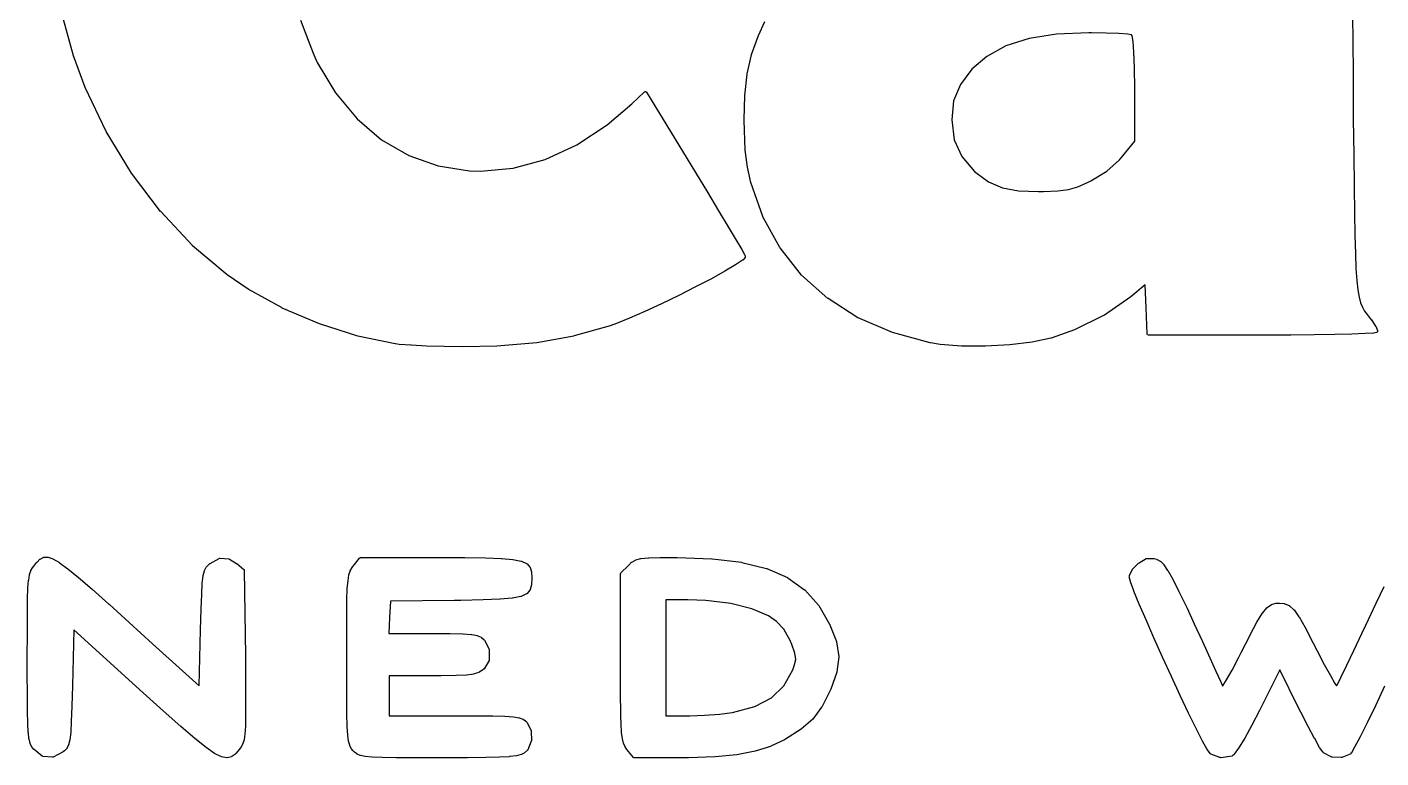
# Model space of a CAD drawing. Extents: x 10 to 287, y -200 to -10.
# Drawn here: x 105.78 to 110.8, y -63.72 to -61.01 of the extents above; entities that cross this region are included whole.
import ezdxf

# ---------------------------------------------------------------- set-up
doc = ezdxf.new("R2010")
doc.units = 0
doc.layers.add('BLACK', color=7, linetype='CONTINUOUS')

msp = doc.modelspace()

# ---------------------------------------------------------------- linework, layer by layer
at = {"layer": 'BLACK', "linetype": 'CONTINUOUS'}
for p, q in [((105.948, -61.1121), (105.898, -60.9284)), ((110.693, -60.9019), (110.695, -61.047)), ((106.791, -60.9797), (106.837, -61.1028)), ((108.49, -61.0368), (108.514, -60.9844)), ((109.596, -61.0321), (109.494, -61.0481)), ((109.716, -61.0268), (109.596, -61.0321)), ((109.725, -61.0269), (109.716, -61.0268)), ((109.78, -61.0277), (109.725, -61.0269)), ((109.827, -61.0295), (109.78, -61.0277)), ((109.86, -61.0321), (109.827, -61.0295)), ((109.874, -61.0348), (109.86, -61.0321)), ((109.876, -61.0386), (109.874, -61.0348)), ((108.464, -61.1079), (108.49, -61.0372)), ((108.49, -61.037), (108.49, -61.0368)), ((108.49, -61.0372), (108.49, -61.037)), ((109.408, -61.0756), (109.337, -61.1149)), ((109.494, -61.0481), (109.408, -61.0756)), ((109.88, -61.0595), (109.876, -61.0386)), ((109.883, -61.0983), (109.88, -61.0595)), ((110.695, -61.047), (110.695, -61.047)), ((110.695, -61.047), (110.695, -61.047)), ((110.695, -61.047), (110.696, -61.1897)), ((105.948, -61.1123), (105.948, -61.1121)), ((105.948, -61.1125), (105.948, -61.1123)), ((105.992, -61.2298), (105.948, -61.1125)), ((106.837, -61.1028), (106.853, -61.1366)), ((108.448, -61.1797), (108.464, -61.1085)), ((108.464, -61.1082), (108.464, -61.1079)), ((108.464, -61.1085), (108.464, -61.1082)), ((109.337, -61.1149), (109.282, -61.1612)), ((109.885, -61.156), (109.883, -61.0983)), ((106.853, -61.1366), (106.921, -61.2502)), ((108.439, -61.2592), (108.448, -61.1803)), ((108.448, -61.18), (108.448, -61.1797)), ((108.448, -61.1803), (108.448, -61.18)), ((109.282, -61.1612), (109.239, -61.2181)), ((109.886, -61.2346), (109.885, -61.156)), ((105.992, -61.23), (105.992, -61.2298)), ((105.992, -61.2302), (105.992, -61.23)), ((106.07, -61.3931), (105.992, -61.2302)), ((109.239, -61.2181), (109.214, -61.2799)), ((109.886, -61.4287), (109.886, -61.2346)), ((110.696, -61.1897), (110.696, -61.1897)), ((110.696, -61.1897), (110.697, -61.3459)), ((106.921, -61.2502), (107.001, -61.346)), ((108.02, -61.2908), (108.067, -61.2464)), ((108.067, -61.2462), (108.068, -61.2457)), ((108.067, -61.2464), (108.067, -61.2462)), ((108.068, -61.2457), (108.069, -61.2455)), ((108.069, -61.2455), (108.07, -61.245)), ((108.07, -61.245), (108.071, -61.2452)), ((108.071, -61.2452), (108.071, -61.2451)), ((108.071, -61.2451), (108.073, -61.246)), ((108.073, -61.246), (108.074, -61.2466)), ((108.074, -61.2466), (108.074, -61.2471)), ((108.074, -61.2471), (108.074, -61.2474)), ((108.074, -61.2474), (108.256, -61.5447)), ((108.437, -61.3502), (108.439, -61.2596)), ((108.439, -61.2594), (108.439, -61.2592)), ((108.439, -61.2596), (108.439, -61.2594)), ((109.214, -61.2799), (109.207, -61.3502)), ((107.929, -61.3689), (108.02, -61.2908)), ((107.001, -61.346), (107.091, -61.4236)), ((107.816, -61.4431), (107.929, -61.3689)), ((108.437, -61.3534), (108.437, -61.3502)), ((108.437, -61.3502), (108.437, -61.3502)), ((108.437, -61.3535), (108.437, -61.3534)), ((108.438, -61.3874), (108.437, -61.3535)), ((108.437, -61.3535), (108.437, -61.3535)), ((109.207, -61.3502), (109.216, -61.424)), ((110.697, -61.3459), (110.699, -61.4812)), ((106.07, -61.3933), (106.07, -61.3931)), ((106.07, -61.3935), (106.07, -61.3933)), ((106.164, -61.5475), (106.07, -61.3935)), ((107.091, -61.4236), (107.192, -61.4821)), ((108.438, -61.3875), (108.438, -61.3874)), ((108.438, -61.3876), (108.438, -61.3875)), ((108.441, -61.4624), (108.438, -61.3876)), ((109.216, -61.424), (109.244, -61.4864)), ((109.842, -61.4838), (109.886, -61.4287)), ((107.192, -61.4821), (107.301, -61.5207)), ((107.699, -61.4968), (107.816, -61.4431)), ((108.441, -61.4626), (108.441, -61.4624)), ((108.441, -61.4628), (108.441, -61.4626)), ((108.449, -61.525), (108.441, -61.4628)), ((109.244, -61.4864), (109.292, -61.5413)), ((109.83, -61.4987), (109.842, -61.4838)), ((110.699, -61.4812), (110.7, -61.5972)), ((107.301, -61.5207), (107.418, -61.5389)), ((107.459, -61.5402), (107.58, -61.5293)), ((107.58, -61.5293), (107.699, -61.4968)), ((108.449, -61.5252), (108.449, -61.525)), ((108.449, -61.5255), (108.449, -61.5252)), ((108.461, -61.582), (108.449, -61.5255)), ((109.783, -61.5408), (109.83, -61.4987)), ((106.164, -61.5476), (106.164, -61.5475)), ((106.164, -61.5479), (106.164, -61.5476)), ((106.271, -61.6897), (106.164, -61.5479)), ((107.418, -61.5389), (107.459, -61.5402)), ((108.256, -61.5447), (108.256, -61.5447)), ((108.256, -61.5447), (108.256, -61.5447)), ((108.256, -61.5447), (108.301, -61.6188)), ((108.462, -61.5823), (108.461, -61.582)), ((108.462, -61.5826), (108.462, -61.5823)), ((108.506, -61.7087), (108.462, -61.5826)), ((109.292, -61.5413), (109.296, -61.5453)), ((109.296, -61.5453), (109.344, -61.5797)), ((109.344, -61.5797), (109.395, -61.6018)), ((109.675, -61.598), (109.713, -61.5813)), ((109.713, -61.5813), (109.723, -61.5763)), ((109.723, -61.5763), (109.783, -61.5408)), ((108.301, -61.6188), (108.301, -61.6188)), ((108.301, -61.6188), (108.301, -61.6188)), ((108.301, -61.6188), (108.342, -61.6871)), ((109.395, -61.6018), (109.455, -61.6136)), ((109.455, -61.6136), (109.529, -61.6164)), ((109.529, -61.6164), (109.547, -61.616)), ((109.547, -61.616), (109.601, -61.6133)), ((109.601, -61.6133), (109.64, -61.608)), ((109.64, -61.608), (109.675, -61.598)), ((110.7, -61.5972), (110.701, -61.6956)), ((108.342, -61.6871), (108.342, -61.6871)), ((108.342, -61.6871), (108.342, -61.6871)), ((108.342, -61.6871), (108.378, -61.7469)), ((106.271, -61.6898), (106.271, -61.6897)), ((106.272, -61.6901), (106.271, -61.6898)), ((106.39, -61.8167), (106.272, -61.6901)), ((108.506, -61.7091), (108.506, -61.7087)), ((108.506, -61.7095), (108.506, -61.7091)), ((108.569, -61.8241), (108.506, -61.7095)), ((110.701, -61.6956), (110.703, -61.7779)), ((108.378, -61.7469), (108.378, -61.7469)), ((108.378, -61.7469), (108.378, -61.7469)), ((108.378, -61.7469), (108.407, -61.7959)), ((110.703, -61.7779), (110.705, -61.8461)), ((106.39, -61.8168), (106.39, -61.8167)), ((106.39, -61.817), (106.39, -61.8168)), ((106.518, -61.9253), (106.39, -61.817)), ((108.407, -61.7959), (108.407, -61.7959)), ((108.407, -61.7959), (108.407, -61.7959)), ((108.407, -61.7959), (108.428, -61.8316)), ((108.428, -61.8316), (108.428, -61.8316)), ((108.428, -61.8316), (108.428, -61.8316)), ((108.428, -61.8316), (108.439, -61.8515)), ((108.57, -61.8244), (108.569, -61.8241)), ((108.57, -61.8248), (108.57, -61.8244)), ((108.65, -61.9257), (108.57, -61.8248)), ((108.405, -61.8883), (108.365, -61.9116)), ((108.431, -61.8709), (108.405, -61.8881)), ((108.405, -61.8881), (108.405, -61.8882)), ((108.405, -61.8882), (108.405, -61.8883)), ((108.432, -61.87), (108.431, -61.8703)), ((108.431, -61.8703), (108.431, -61.8709)), ((108.44, -61.8603), (108.432, -61.87)), ((108.439, -61.8515), (108.439, -61.8517)), ((108.439, -61.8517), (108.439, -61.8519)), ((108.439, -61.8519), (108.441, -61.855)), ((108.441, -61.8588), (108.44, -61.8595)), ((108.44, -61.8595), (108.44, -61.8603)), ((108.441, -61.855), (108.441, -61.8559)), ((108.441, -61.8559), (108.441, -61.8567)), ((108.441, -61.8567), (108.441, -61.8577)), ((108.441, -61.8577), (108.441, -61.8588)), ((110.705, -61.8461), (110.707, -61.9015)), ((106.518, -61.9256), (106.518, -61.9253)), ((106.518, -61.9253), (106.518, -61.9253)), ((106.596, -61.9783), (106.518, -61.9256)), ((108.315, -61.9394), (108.256, -61.9697)), ((108.365, -61.9117), (108.315, -61.9393)), ((108.315, -61.9393), (108.315, -61.9393)), ((108.315, -61.9393), (108.315, -61.9394)), ((108.365, -61.9116), (108.365, -61.9116)), ((108.365, -61.9116), (108.365, -61.9117)), ((108.65, -61.9259), (108.65, -61.9257)), ((108.65, -61.9263), (108.65, -61.9259)), ((108.747, -62.0127), (108.65, -61.9263)), ((110.707, -61.9015), (110.71, -61.9459)), ((106.596, -61.9785), (106.596, -61.9783)), ((106.596, -61.9783), (106.596, -61.9783)), ((106.723, -62.0481), (106.596, -61.9785)), ((108.256, -61.9698), (108.194, -62.0013)), ((108.256, -61.9697), (108.256, -61.9698)), ((108.256, -61.9698), (108.256, -61.9698)), ((109.925, -61.9618), (109.871, -62.0064)), ((109.928, -62.0478), (109.925, -61.9618)), ((110.71, -61.9459), (110.714, -61.9808)), ((110.714, -61.9808), (110.719, -62.008)), ((108.13, -62.0323), (108.068, -62.061)), ((108.194, -62.0013), (108.13, -62.0322)), ((108.13, -62.0322), (108.13, -62.0322)), ((108.13, -62.0322), (108.13, -62.0323)), ((108.194, -62.0013), (108.194, -62.0013)), ((108.194, -62.0013), (108.194, -62.0013)), ((108.747, -62.0128), (108.747, -62.0127)), ((108.748, -62.0131), (108.747, -62.0128)), ((108.859, -62.0842), (108.748, -62.0131)), ((109.871, -62.0067), (109.774, -62.0742)), ((109.871, -62.0064), (109.871, -62.0065)), ((109.871, -62.0065), (109.871, -62.0067)), ((110.719, -62.008), (110.724, -62.029)), ((110.724, -62.029), (110.731, -62.0456)), ((106.723, -62.0482), (106.723, -62.0481)), ((106.723, -62.0483), (106.723, -62.0482)), ((106.861, -62.1071), (106.723, -62.0483)), ((108.011, -62.086), (107.963, -62.1055)), ((108.068, -62.061), (108.011, -62.086)), ((108.011, -62.086), (108.011, -62.086)), ((108.011, -62.086), (108.011, -62.086)), ((108.068, -62.061), (108.068, -62.061)), ((108.068, -62.061), (108.068, -62.061)), ((108.86, -62.0842), (108.859, -62.0842)), ((108.86, -62.0845), (108.86, -62.0842)), ((108.987, -62.1394), (108.86, -62.0845)), ((109.773, -62.0745), (109.663, -62.1292)), ((109.774, -62.0742), (109.773, -62.0742)), ((109.773, -62.0742), (109.773, -62.0745)), ((109.932, -62.1439), (109.928, -62.0478)), ((109.928, -62.0478), (109.928, -62.0478)), ((110.731, -62.0456), (110.739, -62.0595)), ((110.739, -62.0595), (110.748, -62.0726)), ((110.748, -62.0726), (110.759, -62.0865)), ((110.759, -62.0865), (110.759, -62.0865)), ((110.759, -62.0865), (110.763, -62.092)), ((106.861, -62.1072), (106.861, -62.1071)), ((106.861, -62.1071), (106.861, -62.1071)), ((107.003, -62.1524), (106.861, -62.1072)), ((107.939, -62.1141), (107.806, -62.1519)), ((107.94, -62.114), (107.939, -62.114)), ((107.939, -62.114), (107.939, -62.1141)), ((107.963, -62.1056), (107.94, -62.114)), ((107.963, -62.1055), (107.963, -62.1055)), ((107.963, -62.1055), (107.963, -62.1056)), ((108.987, -62.1396), (108.987, -62.1394)), ((108.987, -62.1394), (108.987, -62.1394)), ((109.127, -62.1775), (108.987, -62.1396)), ((109.662, -62.1295), (109.576, -62.1597)), ((109.663, -62.1292), (109.662, -62.1295)), ((109.663, -62.1292), (109.663, -62.1292)), ((110.763, -62.092), (110.764, -62.0921)), ((110.764, -62.0921), (110.764, -62.0922)), ((110.764, -62.0922), (110.779, -62.1151)), ((110.783, -62.1388), (110.773, -62.141)), ((110.779, -62.1151), (110.78, -62.1155)), ((110.78, -62.1155), (110.78, -62.1158)), ((110.78, -62.1158), (110.787, -62.1314)), ((110.785, -62.138), (110.783, -62.1388)), ((110.786, -62.1373), (110.785, -62.138)), ((110.787, -62.1367), (110.786, -62.1369)), ((110.786, -62.1369), (110.786, -62.1373)), ((110.787, -62.1314), (110.787, -62.1324)), ((110.787, -62.1324), (110.787, -62.1326)), ((110.787, -62.1326), (110.787, -62.1329)), ((110.787, -62.1329), (110.787, -62.133)), ((110.787, -62.133), (110.787, -62.1332)), ((110.787, -62.1332), (110.787, -62.1337)), ((110.787, -62.1337), (110.787, -62.1347)), ((110.787, -62.1347), (110.787, -62.1352)), ((110.787, -62.1352), (110.787, -62.1355)), ((110.787, -62.1355), (110.787, -62.1367)), ((107.003, -62.1525), (107.003, -62.1523)), ((107.003, -62.1523), (107.003, -62.1524)), ((107.142, -62.1813), (107.003, -62.1525)), ((107.143, -62.1813), (107.142, -62.1813)), ((107.143, -62.1814), (107.143, -62.1813)), ((107.157, -62.1831), (107.143, -62.1814)), ((107.157, -62.1831), (107.157, -62.183)), ((107.157, -62.183), (107.157, -62.1831)), ((107.2, -62.1864), (107.157, -62.1831)), ((107.201, -62.1864), (107.2, -62.1864)), ((107.258, -62.1893), (107.201, -62.1864)), ((107.201, -62.1864), (107.201, -62.1864)), ((107.324, -62.1914), (107.258, -62.1893)), ((107.258, -62.1893), (107.258, -62.1893)), ((107.258, -62.1893), (107.258, -62.1893)), ((107.519, -62.1901), (107.392, -62.1925)), ((107.667, -62.1771), (107.519, -62.1901)), ((107.519, -62.1901), (107.519, -62.1901)), ((107.519, -62.1901), (107.519, -62.1901)), ((107.805, -62.1521), (107.667, -62.1771)), ((107.667, -62.1771), (107.667, -62.177)), ((107.667, -62.177), (107.667, -62.1771)), ((107.806, -62.1519), (107.805, -62.1519)), ((107.805, -62.1519), (107.805, -62.1521)), ((109.128, -62.1774), (109.127, -62.1775)), ((109.128, -62.1776), (109.128, -62.1774)), ((109.164, -62.1833), (109.128, -62.1776)), ((109.164, -62.1833), (109.164, -62.1832)), ((109.164, -62.1832), (109.164, -62.1833)), ((109.243, -62.1893), (109.164, -62.1833)), ((109.244, -62.1892), (109.243, -62.1893)), ((109.244, -62.1893), (109.244, -62.1892)), ((109.332, -62.1896), (109.244, -62.1893)), ((109.422, -62.1847), (109.332, -62.1896)), ((109.332, -62.1896), (109.332, -62.1896)), ((109.332, -62.1896), (109.332, -62.1896)), ((109.423, -62.1846), (109.422, -62.1846)), ((109.422, -62.1846), (109.422, -62.1847)), ((109.506, -62.1746), (109.423, -62.1846)), ((109.575, -62.1599), (109.506, -62.1746)), ((109.506, -62.1746), (109.506, -62.1745)), ((109.506, -62.1745), (109.506, -62.1746)), ((109.576, -62.1597), (109.575, -62.1599)), ((109.576, -62.1597), (109.576, -62.1597)), ((109.932, -62.1455), (109.932, -62.1439)), ((109.933, -62.1472), (109.932, -62.1455)), ((109.933, -62.1473), (109.933, -62.1472)), ((109.935, -62.148), (109.933, -62.1473)), ((109.933, -62.1473), (109.933, -62.1473)), ((109.937, -62.1487), (109.935, -62.148)), ((110.36, -62.1487), (109.937, -62.1487)), ((110.37, -62.1487), (110.36, -62.1487)), ((110.465, -62.1484), (110.37, -62.1487)), ((110.37, -62.1487), (110.37, -62.1487)), ((110.37, -62.1487), (110.37, -62.1487)), ((110.552, -62.1476), (110.465, -62.1484)), ((110.465, -62.1484), (110.465, -62.1484)), ((110.465, -62.1484), (110.465, -62.1484)), ((110.628, -62.1464), (110.552, -62.1476)), ((110.552, -62.1476), (110.552, -62.1476)), ((110.552, -62.1476), (110.552, -62.1476)), ((110.692, -62.1449), (110.628, -62.1464)), ((110.628, -62.1464), (110.628, -62.1464)), ((110.628, -62.1464), (110.628, -62.1464)), ((110.741, -62.1431), (110.692, -62.1449)), ((110.692, -62.1449), (110.692, -62.1449)), ((110.692, -62.1449), (110.692, -62.1449)), ((110.772, -62.1411), (110.741, -62.1431)), ((110.741, -62.1431), (110.741, -62.1431)), ((110.741, -62.1431), (110.741, -62.1431)), ((110.773, -62.141), (110.772, -62.141)), ((110.772, -62.141), (110.772, -62.1411)), ((107.392, -62.1925), (107.324, -62.1914)), ((107.324, -62.1914), (107.324, -62.1914)), ((107.324, -62.1914), (107.324, -62.1914)), ((107.392, -62.1925), (107.392, -62.1924)), ((107.392, -62.1924), (107.392, -62.1925)), ((105.801, -63.0057), (105.812, -62.9916)), ((105.812, -62.9914), (105.813, -62.9912)), ((105.812, -62.9916), (105.812, -62.9914)), ((105.813, -62.9912), (105.823, -62.9805)), ((105.823, -62.9805), (105.824, -62.9802)), ((105.824, -62.9796), (105.836, -62.9735)), ((105.824, -62.9802), (105.824, -62.9796)), ((105.836, -62.9735), (105.837, -62.9734)), ((105.837, -62.9734), (105.838, -62.9729)), ((105.838, -62.9729), (105.852, -62.9723)), ((105.852, -62.9723), (105.853, -62.9727)), ((105.853, -62.9727), (105.854, -62.9726)), ((105.854, -62.9726), (105.871, -62.9787)), ((105.871, -62.9787), (105.872, -62.9791)), ((105.872, -62.9791), (105.872, -62.9791)), ((105.872, -62.9791), (105.896, -62.993)), ((105.896, -62.993), (105.896, -62.9932)), ((105.896, -62.9932), (105.896, -62.9932)), ((105.896, -62.9932), (105.927, -63.0159)), ((106.455, -62.9962), (106.489, -62.9773)), ((106.489, -62.9773), (106.491, -62.9771)), ((106.491, -62.9771), (106.492, -62.9767)), ((106.492, -62.9767), (106.525, -62.9795)), ((106.525, -62.9795), (106.526, -62.98)), ((106.526, -62.98), (106.527, -62.9802)), ((106.527, -62.9802), (106.553, -62.9964)), ((106.986, -63.0057), (107.01, -62.976)), ((107.01, -62.9755), (107.012, -62.9749)), ((107.01, -62.9758), (107.01, -62.9755)), ((107.01, -62.976), (107.01, -62.9758)), ((107.012, -62.9749), (107.013, -62.9741)), ((107.013, -62.9741), (107.013, -62.9742)), ((107.013, -62.9742), (107.014, -62.9741)), ((107.014, -62.9741), (107.304, -62.9741)), ((107.304, -62.9741), (107.304, -62.9741)), ((107.304, -62.9741), (107.4, -62.9743)), ((107.304, -62.9741), (107.304, -62.9741)), ((107.4, -62.9743), (107.4, -62.9743)), ((107.4, -62.9743), (107.4, -62.9743)), ((107.4, -62.9743), (107.477, -62.9752)), ((107.477, -62.9752), (107.477, -62.9752)), ((107.477, -62.9752), (107.477, -62.9752)), ((107.477, -62.9752), (107.535, -62.9773)), ((107.535, -62.9773), (107.536, -62.9774)), ((107.536, -62.9774), (107.536, -62.9773)), ((107.536, -62.9773), (107.579, -62.9812)), ((107.579, -62.9812), (107.579, -62.9813)), ((107.579, -62.9813), (107.579, -62.9813)), ((107.579, -62.9813), (107.609, -62.9874)), ((107.609, -62.9874), (107.61, -62.9877)), ((107.61, -62.9877), (107.61, -62.9877)), ((107.61, -62.9877), (107.629, -62.9965)), ((108.007, -63.0031), (108.019, -62.9919)), ((108.019, -62.9919), (108.02, -62.9917)), ((108.02, -62.9912), (108.034, -62.9835)), ((108.02, -62.9917), (108.02, -62.9912)), ((108.034, -62.9834), (108.035, -62.983)), ((108.034, -62.9835), (108.034, -62.9834)), ((108.035, -62.983), (108.053, -62.9782)), ((108.053, -62.9782), (108.054, -62.9783)), ((108.054, -62.9781), (108.082, -62.9755)), ((108.054, -62.9783), (108.054, -62.9781)), ((108.082, -62.9755), (108.083, -62.9754)), ((108.082, -62.9755), (108.082, -62.9755)), ((108.083, -62.9754), (108.125, -62.9744)), ((108.125, -62.9744), (108.185, -62.9743)), ((108.125, -62.9744), (108.125, -62.9744)), ((108.125, -62.9744), (108.125, -62.9744)), ((108.185, -62.9743), (108.185, -62.9743)), ((108.185, -62.9743), (108.185, -62.9743)), ((108.185, -62.9743), (108.188, -62.9743)), ((108.188, -62.9743), (108.188, -62.9743)), ((108.188, -62.9743), (108.188, -62.9743)), ((108.188, -62.9743), (108.317, -62.9786)), ((108.317, -62.9786), (108.318, -62.9787)), ((108.318, -62.9787), (108.318, -62.9787)), ((108.318, -62.9787), (108.428, -62.9919)), ((108.428, -62.9919), (108.428, -62.9921)), ((108.428, -62.9921), (108.428, -62.992)), ((108.428, -62.992), (108.52, -63.0149)), ((109.9, -62.9948), (109.902, -62.9938)), ((109.902, -62.9934), (109.929, -62.9781)), ((109.902, -62.9937), (109.902, -62.9934)), ((109.902, -62.9938), (109.902, -62.9937)), ((109.929, -62.9781), (109.931, -62.9779)), ((109.931, -62.9779), (109.932, -62.9774)), ((109.932, -62.9774), (109.957, -62.9776)), ((109.957, -62.9776), (109.958, -62.9779)), ((109.958, -62.9779), (109.958, -62.9778)), ((109.958, -62.9778), (109.968, -62.9807)), ((109.968, -62.9807), (109.968, -62.981)), ((109.968, -62.981), (109.969, -62.9811)), ((109.969, -62.9811), (109.98, -62.9873)), ((109.98, -62.9873), (109.981, -62.9879)), ((109.981, -62.9879), (109.981, -62.9882)), ((109.981, -62.9882), (109.994, -63.0005)), ((105.782, -63.0582), (105.785, -63.0383)), ((105.785, -63.0375), (105.79, -63.0237)), ((105.785, -63.0379), (105.785, -63.0375)), ((105.785, -63.0383), (105.785, -63.0379)), ((105.79, -63.0228), (105.796, -63.0123)), ((105.79, -63.0233), (105.79, -63.0228)), ((105.79, -63.0237), (105.79, -63.0233)), ((105.796, -63.0118), (105.801, -63.0058)), ((105.796, -63.0121), (105.796, -63.0118)), ((105.796, -63.0123), (105.796, -63.0121)), ((105.801, -63.0058), (105.801, -63.0057)), ((105.801, -63.0058), (105.801, -63.0058)), ((105.927, -63.0159), (105.927, -63.016)), ((105.927, -63.016), (105.927, -63.016)), ((105.927, -63.016), (105.967, -63.0485)), ((106.426, -63.0691), (106.429, -63.0417)), ((106.429, -63.0417), (106.43, -63.0414)), ((106.43, -63.0411), (106.434, -63.0231)), ((106.43, -63.0414), (106.43, -63.0411)), ((106.434, -63.022), (106.44, -63.0104)), ((106.434, -63.0226), (106.434, -63.022)), ((106.434, -63.0231), (106.434, -63.0226)), ((106.44, -63.0104), (106.441, -63.01)), ((106.441, -63.0093), (106.449, -63.0008)), ((106.441, -63.01), (106.441, -63.0093)), ((106.449, -63.0008), (106.45, -63.0006)), ((106.45, -63.0004), (106.454, -62.9968)), ((106.45, -63.0006), (106.45, -63.0004)), ((106.454, -62.9968), (106.455, -62.9966)), ((106.455, -62.9966), (106.455, -62.9962)), ((106.553, -62.9964), (106.554, -62.9967)), ((106.554, -62.9967), (106.554, -62.9967)), ((106.554, -62.9967), (106.58, -63.0183)), ((106.58, -63.0183), (106.581, -63.0185)), ((106.581, -63.0185), (106.581, -63.0186)), ((106.581, -63.0186), (106.581, -63.0202)), ((106.581, -63.0202), (106.582, -63.0217)), ((106.582, -63.0217), (106.582, -63.0219)), ((106.582, -63.0219), (106.582, -63.0221)), ((106.582, -63.0221), (106.586, -63.3371)), ((106.967, -63.0597), (106.97, -63.0394)), ((106.97, -63.0386), (106.975, -63.0246)), ((106.97, -63.039), (106.97, -63.0386)), ((106.97, -63.0394), (106.97, -63.039)), ((106.975, -63.0236), (106.981, -63.0131)), ((106.975, -63.0242), (106.975, -63.0236)), ((106.975, -63.0246), (106.975, -63.0242)), ((106.981, -63.0125), (106.986, -63.0058)), ((106.981, -63.0129), (106.981, -63.0125)), ((106.981, -63.0131), (106.981, -63.0129)), ((106.986, -63.0058), (106.986, -63.0057)), ((106.986, -63.0058), (106.986, -63.0058)), ((107.629, -62.9965), (107.63, -62.9973)), ((107.63, -62.9973), (107.631, -62.9978)), ((107.631, -62.9978), (107.642, -63.0098)), ((107.642, -63.0098), (107.642, -63.0108)), ((107.642, -63.0108), (107.643, -63.0117)), ((107.643, -63.0117), (107.648, -63.0275)), ((107.648, -63.0275), (107.648, -63.0281)), ((107.648, -63.0281), (107.648, -63.0287)), ((107.648, -63.0287), (107.649, -63.0487)), ((107.978, -63.0345), (107.979, -63.0309)), ((107.978, -63.3439), (107.978, -63.0345)), ((107.978, -63.0345), (107.978, -63.0345)), ((107.979, -63.0309), (108.007, -63.0032)), ((108.007, -63.0032), (108.007, -63.0031)), ((108.007, -63.0032), (108.007, -63.0032)), ((108.52, -63.0149), (108.521, -63.0151)), ((108.521, -63.0151), (108.521, -63.0152)), ((108.521, -63.0152), (108.598, -63.0485)), ((109.865, -63.0433), (109.866, -63.0424)), ((109.865, -63.0439), (109.865, -63.0433)), ((109.866, -63.0447), (109.865, -63.0439)), ((109.865, -63.0455), (109.866, -63.0447)), ((109.866, -63.0414), (109.877, -63.0192)), ((109.866, -63.0424), (109.866, -63.0414)), ((109.877, -63.0186), (109.878, -63.0179)), ((109.877, -63.0192), (109.877, -63.0186)), ((109.878, -63.0179), (109.9, -62.9953)), ((109.9, -62.9951), (109.9, -62.9948)), ((109.9, -62.9953), (109.9, -62.9951)), ((109.994, -63.0005), (109.994, -63.0009)), ((109.994, -63.0009), (109.994, -63.0012)), ((109.994, -63.0012), (110.008, -63.0221)), ((110.008, -63.0221), (110.009, -63.0223)), ((110.009, -63.0223), (110.009, -63.0225)), ((110.009, -63.0225), (110.027, -63.0545)), ((105.778, -63.1279), (105.779, -63.0876)), ((105.779, -63.0873), (105.781, -63.0586)), ((105.779, -63.0874), (105.779, -63.0873)), ((105.779, -63.0876), (105.779, -63.0874)), ((105.781, -63.0586), (105.782, -63.0584)), ((105.782, -63.0584), (105.782, -63.0582)), ((105.967, -63.0485), (105.967, -63.0485)), ((105.967, -63.0485), (105.967, -63.0486)), ((105.967, -63.0486), (106.017, -63.0919)), ((106.017, -63.0919), (106.017, -63.092)), ((106.017, -63.092), (106.017, -63.092)), ((106.017, -63.092), (106.079, -63.1473)), ((106.424, -63.1097), (106.426, -63.0694)), ((106.426, -63.0693), (106.426, -63.0691)), ((106.426, -63.0694), (106.426, -63.0693)), ((106.963, -63.1306), (106.964, -63.0896)), ((106.964, -63.0894), (106.967, -63.0601)), ((106.964, -63.0895), (106.964, -63.0894)), ((106.964, -63.0896), (106.964, -63.0895)), ((106.967, -63.0599), (106.967, -63.0597)), ((106.967, -63.0601), (106.967, -63.0599)), ((107.642, -63.0947), (107.631, -63.1078)), ((107.643, -63.0937), (107.642, -63.0947)), ((107.648, -63.0753), (107.643, -63.0928)), ((107.643, -63.0928), (107.643, -63.0937)), ((107.649, -63.0516), (107.648, -63.0742)), ((107.648, -63.0742), (107.648, -63.0747)), ((107.648, -63.0747), (107.648, -63.0753)), ((107.649, -63.0487), (107.649, -63.0488)), ((107.649, -63.0488), (107.649, -63.049)), ((107.649, -63.049), (107.649, -63.0513)), ((107.649, -63.0513), (107.649, -63.0514)), ((107.649, -63.0514), (107.649, -63.0516)), ((108.598, -63.0485), (108.598, -63.0489)), ((108.598, -63.0489), (108.599, -63.049)), ((108.599, -63.049), (108.661, -63.0936)), ((108.661, -63.0936), (108.662, -63.0941)), ((108.662, -63.0941), (108.662, -63.0943)), ((108.662, -63.0943), (108.713, -63.1509)), ((109.87, -63.0632), (109.865, -63.0455)), ((109.87, -63.0634), (109.87, -63.0632)), ((109.87, -63.0637), (109.87, -63.0634)), ((109.883, -63.0982), (109.87, -63.0637)), ((110.027, -63.0545), (110.027, -63.0546)), ((110.027, -63.0546), (110.027, -63.0547)), ((110.027, -63.0547), (110.05, -63.1004)), ((110.782, -63.1439), (110.812, -63.0815)), ((105.777, -63.1826), (105.778, -63.128)), ((105.778, -63.128), (105.778, -63.1279)), ((105.778, -63.1279), (105.778, -63.1279)), ((106.422, -63.1662), (106.424, -63.1098)), ((106.424, -63.1098), (106.424, -63.1097)), ((106.424, -63.1098), (106.424, -63.1098)), ((106.962, -63.186), (106.963, -63.1307)), ((106.963, -63.1307), (106.963, -63.1306)), ((106.963, -63.1306), (106.963, -63.1306)), ((107.124, -63.1364), (107.121, -63.1966)), ((107.361, -63.1334), (107.124, -63.1364)), ((107.386, -63.1331), (107.361, -63.1334)), ((107.361, -63.1334), (107.361, -63.1334)), ((107.361, -63.1334), (107.361, -63.1334)), ((107.468, -63.1316), (107.386, -63.1331)), ((107.386, -63.1331), (107.386, -63.1331)), ((107.386, -63.1331), (107.386, -63.1331)), ((107.53, -63.1292), (107.468, -63.1316)), ((107.468, -63.1316), (107.468, -63.1316)), ((107.468, -63.1316), (107.468, -63.1316)), ((107.531, -63.1292), (107.53, -63.1292)), ((107.576, -63.1252), (107.531, -63.1292)), ((107.531, -63.1292), (107.531, -63.1292)), ((107.577, -63.1251), (107.576, -63.1252)), ((107.608, -63.1188), (107.577, -63.1251)), ((107.577, -63.1251), (107.577, -63.1251)), ((107.609, -63.1185), (107.608, -63.1188)), ((107.629, -63.1091), (107.609, -63.1184)), ((107.609, -63.1184), (107.609, -63.1185)), ((107.63, -63.1083), (107.629, -63.1091)), ((107.631, -63.1078), (107.63, -63.1083)), ((108.228, -63.1313), (108.146, -63.1308)), ((108.146, -63.1308), (108.146, -63.5611)), ((108.295, -63.1337), (108.228, -63.1313)), ((108.387, -63.1449), (108.295, -63.1337)), ((108.465, -63.1643), (108.387, -63.1449)), ((109.883, -63.0983), (109.883, -63.0982)), ((109.883, -63.0984), (109.883, -63.0983)), ((109.903, -63.1467), (109.883, -63.0984)), ((110.05, -63.1004), (110.05, -63.1005)), ((110.05, -63.1005), (110.05, -63.1005)), ((110.05, -63.1005), (110.08, -63.1625)), ((110.394, -63.1482), (110.41, -63.144)), ((110.41, -63.144), (110.411, -63.1441)), ((110.411, -63.1439), (110.422, -63.1434)), ((110.411, -63.1441), (110.411, -63.1439)), ((110.422, -63.1434), (110.422, -63.1435)), ((110.422, -63.1435), (110.423, -63.1434)), ((110.423, -63.1434), (110.441, -63.1451)), ((110.441, -63.1451), (110.442, -63.1454)), ((110.744, -63.2249), (110.782, -63.144)), ((110.782, -63.144), (110.782, -63.1439)), ((110.782, -63.1439), (110.782, -63.1439)), ((105.777, -63.1827), (105.777, -63.1826)), ((105.777, -63.1826), (105.777, -63.1826)), ((105.777, -63.2544), (105.777, -63.1827)), ((106.079, -63.1473), (106.079, -63.1473)), ((106.079, -63.1473), (106.08, -63.1473)), ((106.08, -63.1473), (106.155, -63.2157)), ((106.42, -63.2419), (106.422, -63.1662)), ((106.422, -63.1662), (106.422, -63.1662)), ((106.422, -63.1662), (106.422, -63.1662)), ((106.962, -63.1861), (106.962, -63.186)), ((106.962, -63.2586), (106.962, -63.1861)), ((106.962, -63.1861), (106.962, -63.1861)), ((108.527, -63.1909), (108.465, -63.1643)), ((108.557, -63.2111), (108.527, -63.1909)), ((108.713, -63.1509), (108.713, -63.1514)), ((108.713, -63.1514), (108.714, -63.1517)), ((108.714, -63.1517), (108.754, -63.2211)), ((109.903, -63.1468), (109.903, -63.1467)), ((109.903, -63.1467), (109.903, -63.1467)), ((109.928, -63.2058), (109.903, -63.1468)), ((110.08, -63.1625), (110.08, -63.1625)), ((110.08, -63.1625), (110.08, -63.1626)), ((110.08, -63.1626), (110.106, -63.2198)), ((110.339, -63.214), (110.359, -63.1816)), ((110.359, -63.1816), (110.36, -63.1814)), ((110.36, -63.1811), (110.376, -63.1608)), ((110.36, -63.1814), (110.36, -63.1811)), ((110.376, -63.1608), (110.377, -63.1605)), ((110.377, -63.1599), (110.393, -63.149)), ((110.377, -63.1605), (110.377, -63.1599)), ((110.393, -63.149), (110.394, -63.1488)), ((110.394, -63.1488), (110.394, -63.1482)), ((110.442, -63.1454), (110.443, -63.1454)), ((110.443, -63.1454), (110.459, -63.1522)), ((110.459, -63.1522), (110.459, -63.1528)), ((110.459, -63.1528), (110.46, -63.1531)), ((110.46, -63.1531), (110.476, -63.1679)), ((110.476, -63.1679), (110.477, -63.1684)), ((110.477, -63.1684), (110.477, -63.1687)), ((110.477, -63.1687), (110.495, -63.1941)), ((110.495, -63.1941), (110.495, -63.1944)), ((110.495, -63.1944), (110.496, -63.1945)), ((110.496, -63.1945), (110.518, -63.2336)), ((105.95, -63.2425), (105.945, -63.4507)), ((106.207, -63.4758), (105.95, -63.2425)), ((106.155, -63.2157), (106.155, -63.2157)), ((106.155, -63.2157), (106.155, -63.2157)), ((106.155, -63.2157), (106.242, -63.2944)), ((106.415, -63.4508), (106.42, -63.2419)), ((106.42, -63.2419), (106.42, -63.2419)), ((106.42, -63.2419), (106.42, -63.2419)), ((107.121, -63.1966), (107.118, -63.2563)), ((107.121, -63.1966), (107.121, -63.1966)), ((108.584, -63.24), (108.557, -63.2111)), ((108.607, -63.2817), (108.584, -63.24)), ((108.754, -63.2211), (108.754, -63.2214)), ((108.754, -63.2214), (108.754, -63.2215)), ((108.754, -63.2215), (108.755, -63.2232)), ((108.755, -63.2232), (108.755, -63.2234)), ((108.755, -63.2234), (108.755, -63.2235)), ((108.755, -63.2235), (108.779, -63.2857)), ((109.957, -63.2724), (109.928, -63.2058)), ((109.928, -63.2058), (109.928, -63.2058)), ((109.928, -63.2058), (109.928, -63.2058)), ((110.106, -63.2198), (110.106, -63.2198)), ((110.106, -63.2198), (110.106, -63.2198)), ((110.106, -63.2198), (110.137, -63.2861)), ((110.314, -63.2616), (110.339, -63.2143)), ((110.339, -63.2142), (110.339, -63.214)), ((110.339, -63.2143), (110.339, -63.2142)), ((110.518, -63.2336), (110.518, -63.2337)), ((110.518, -63.2337), (110.518, -63.2337)), ((110.518, -63.2337), (110.547, -63.2891)), ((110.729, -63.2563), (110.744, -63.225)), ((110.744, -63.225), (110.744, -63.2249)), ((110.744, -63.225), (110.744, -63.225)), ((105.776, -63.346), (105.777, -63.2544)), ((105.777, -63.2544), (105.777, -63.2544)), ((105.777, -63.2544), (105.777, -63.2544)), ((106.242, -63.2944), (106.242, -63.2944)), ((106.242, -63.2944), (106.242, -63.2944)), ((106.242, -63.2944), (106.415, -63.4508)), ((106.962, -63.351), (106.962, -63.2586)), ((106.962, -63.2586), (106.962, -63.2586)), ((106.962, -63.2586), (106.962, -63.2586)), ((107.118, -63.2563), (107.281, -63.2563)), ((107.281, -63.2563), (107.281, -63.2563)), ((107.281, -63.2563), (107.281, -63.2563)), ((107.281, -63.2563), (107.346, -63.2565)), ((107.346, -63.2565), (107.346, -63.2565)), ((107.346, -63.2565), (107.346, -63.2565)), ((107.346, -63.2565), (107.393, -63.2576)), ((107.393, -63.2576), (107.393, -63.2576)), ((107.393, -63.2576), (107.394, -63.2576)), ((107.394, -63.2576), (107.425, -63.2598)), ((107.425, -63.2598), (107.426, -63.26)), ((107.426, -63.26), (107.426, -63.2599)), ((107.426, -63.2599), (107.447, -63.2638)), ((107.447, -63.2638), (107.447, -63.2642)), ((107.447, -63.2642), (107.448, -63.2642)), ((107.448, -63.2642), (107.461, -63.2702)), ((107.461, -63.2702), (107.462, -63.2708)), ((107.462, -63.2708), (107.462, -63.2711)), ((107.462, -63.2711), (107.472, -63.2797)), ((107.472, -63.2797), (107.472, -63.28)), ((107.472, -63.28), (107.472, -63.2801)), ((107.472, -63.2801), (107.473, -63.2802)), ((107.473, -63.2802), (107.473, -63.2808)), ((107.473, -63.2808), (107.473, -63.2812)), ((107.473, -63.2812), (107.491, -63.3148)), ((108.614, -63.2973), (108.607, -63.2817)), ((108.779, -63.2857), (108.779, -63.2862)), ((108.779, -63.2862), (108.78, -63.2867)), ((108.78, -63.2867), (108.788, -63.3417)), ((109.989, -63.3433), (109.957, -63.2724)), ((109.957, -63.2724), (109.957, -63.2724)), ((109.957, -63.2724), (109.957, -63.2724)), ((110.137, -63.2861), (110.137, -63.2861)), ((110.137, -63.2861), (110.137, -63.2861)), ((110.137, -63.2861), (110.165, -63.3458)), ((110.281, -63.3268), (110.314, -63.2617)), ((110.314, -63.2617), (110.314, -63.2616)), ((110.314, -63.2617), (110.314, -63.2617)), ((110.547, -63.2891), (110.547, -63.2891)), ((110.547, -63.2891), (110.547, -63.2892)), ((110.547, -63.2892), (110.563, -63.3206)), ((110.699, -63.3195), (110.729, -63.2563)), ((105.776, -63.4045), (105.776, -63.346)), ((105.776, -63.346), (105.776, -63.346)), ((105.776, -63.346), (105.776, -63.346)), ((106.586, -63.3371), (106.586, -63.3371)), ((106.586, -63.3371), (106.586, -63.3371)), ((106.586, -63.3371), (106.587, -63.4297)), ((107.491, -63.3148), (107.491, -63.316)), ((107.491, -63.316), (107.491, -63.3172)), ((107.491, -63.3172), (107.491, -63.3535)), ((107.978, -63.4055), (107.978, -63.3439)), ((108.625, -63.329), (108.614, -63.2973)), ((108.628, -63.352), (108.625, -63.329)), ((108.788, -63.3431), (108.781, -63.3985)), ((108.788, -63.3417), (108.788, -63.3424)), ((108.788, -63.3424), (108.788, -63.3431)), ((109.989, -63.3434), (109.989, -63.3433)), ((110.022, -63.4156), (109.989, -63.3434)), ((109.989, -63.3434), (109.989, -63.3434)), ((110.165, -63.3458), (110.165, -63.3458)), ((110.165, -63.3458), (110.165, -63.3458)), ((110.165, -63.3458), (110.187, -63.3956)), ((110.247, -63.3926), (110.271, -63.346)), ((110.271, -63.346), (110.281, -63.3268)), ((110.281, -63.3268), (110.281, -63.3268)), ((110.281, -63.3268), (110.281, -63.3268)), ((110.563, -63.3206), (110.589, -63.3708)), ((110.673, -63.3741), (110.699, -63.3195)), ((106.962, -63.4169), (106.962, -63.351)), ((106.962, -63.351), (106.962, -63.351)), ((106.962, -63.351), (106.962, -63.351)), ((107.466, -63.3918), (107.453, -63.4)), ((107.467, -63.3915), (107.466, -63.3918)), ((107.471, -63.3882), (107.467, -63.3914)), ((107.467, -63.3914), (107.467, -63.3915)), ((107.472, -63.387), (107.471, -63.3875)), ((107.471, -63.3875), (107.471, -63.3882)), ((107.49, -63.356), (107.472, -63.387)), ((107.491, -63.3535), (107.49, -63.3547)), ((107.49, -63.3547), (107.49, -63.356)), ((108.584, -63.4498), (108.617, -63.3909)), ((108.617, -63.3909), (108.622, -63.3757)), ((108.622, -63.3757), (108.628, -63.352)), ((110.187, -63.3956), (110.187, -63.3956)), ((110.187, -63.3956), (110.187, -63.3956)), ((110.187, -63.3956), (110.204, -63.4326)), ((110.227, -63.4286), (110.247, -63.3926)), ((110.424, -63.3913), (110.349, -63.5416)), ((110.493, -63.529), (110.424, -63.3913)), ((110.589, -63.3708), (110.612, -63.4122)), ((110.652, -63.4171), (110.673, -63.3741)), ((105.777, -63.4836), (105.776, -63.4045)), ((105.776, -63.4045), (105.776, -63.4045)), ((105.776, -63.4045), (105.776, -63.4045)), ((106.587, -63.4297), (106.587, -63.4297)), ((106.587, -63.4297), (106.587, -63.4297)), ((106.587, -63.4297), (106.587, -63.5025)), ((106.962, -63.4952), (106.962, -63.4169)), ((106.962, -63.4169), (106.962, -63.4169)), ((106.962, -63.4169), (106.962, -63.4169)), ((107.276, -63.413), (107.119, -63.413)), ((107.119, -63.413), (107.119, -63.5611)), ((107.312, -63.413), (107.276, -63.413)), ((107.276, -63.413), (107.276, -63.413)), ((107.276, -63.413), (107.276, -63.413)), ((107.368, -63.4122), (107.312, -63.413)), ((107.312, -63.413), (107.312, -63.413)), ((107.312, -63.413), (107.312, -63.413)), ((107.407, -63.4102), (107.368, -63.4122)), ((107.368, -63.4122), (107.368, -63.4121)), ((107.368, -63.4121), (107.368, -63.4122)), ((107.434, -63.4065), (107.407, -63.4101)), ((107.407, -63.4101), (107.407, -63.4101)), ((107.407, -63.4101), (107.407, -63.4102)), ((107.435, -63.4063), (107.434, -63.4062)), ((107.434, -63.4062), (107.434, -63.4065)), ((107.452, -63.4006), (107.435, -63.4063)), ((107.453, -63.4001), (107.452, -63.4006)), ((107.453, -63.4), (107.453, -63.4001)), ((107.978, -63.4843), (107.978, -63.4055)), ((107.978, -63.4055), (107.978, -63.4055)), ((107.978, -63.4055), (107.978, -63.4055)), ((108.781, -63.3996), (108.758, -63.4628)), ((108.781, -63.3985), (108.781, -63.399)), ((108.781, -63.399), (108.781, -63.3996)), ((110.055, -63.486), (110.022, -63.4156)), ((110.022, -63.4156), (110.022, -63.4156)), ((110.022, -63.4156), (110.022, -63.4156)), ((110.204, -63.4326), (110.204, -63.4326)), ((110.204, -63.4326), (110.204, -63.4326)), ((110.204, -63.4326), (110.212, -63.4506)), ((110.213, -63.4502), (110.227, -63.4286)), ((110.612, -63.4122), (110.629, -63.4415)), ((110.629, -63.4415), (110.635, -63.4503)), ((110.635, -63.4503), (110.638, -63.4454)), ((110.638, -63.4454), (110.652, -63.4171)), ((105.777, -63.5446), (105.777, -63.4836)), ((105.777, -63.4836), (105.777, -63.4836)), ((105.777, -63.4836), (105.777, -63.4836)), ((105.945, -63.4507), (105.942, -63.5263)), ((105.945, -63.4507), (105.945, -63.4507)), ((105.945, -63.4507), (105.945, -63.4507)), ((106.281, -63.5426), (106.207, -63.4758)), ((106.207, -63.4758), (106.207, -63.4758)), ((106.207, -63.4758), (106.207, -63.4758)), ((106.962, -63.4953), (106.962, -63.4952)), ((106.963, -63.5555), (106.962, -63.4953)), ((106.962, -63.4953), (106.962, -63.4953)), ((107.978, -63.4844), (107.978, -63.4843)), ((107.978, -63.4843), (107.978, -63.4843)), ((107.979, -63.5451), (107.978, -63.4844)), ((108.476, -63.527), (108.538, -63.4945)), ((108.538, -63.4945), (108.584, -63.4498)), ((108.754, -63.473), (108.725, -63.5293)), ((108.758, -63.4631), (108.754, -63.4727)), ((108.754, -63.4727), (108.754, -63.4728)), ((108.754, -63.4728), (108.754, -63.473)), ((108.758, -63.4628), (108.758, -63.4629)), ((108.758, -63.4629), (108.758, -63.4631)), ((110.086, -63.5514), (110.055, -63.486)), ((110.055, -63.486), (110.055, -63.486)), ((110.055, -63.486), (110.055, -63.486)), ((110.212, -63.4506), (110.213, -63.4502)), ((110.813, -63.4521), (110.779, -63.5246)), ((105.779, -63.5902), (105.777, -63.5446)), ((105.777, -63.5446), (105.777, -63.5446)), ((105.777, -63.5446), (105.777, -63.5446)), ((105.942, -63.5263), (105.94, -63.5825)), ((105.942, -63.5263), (105.942, -63.5263)), ((105.942, -63.5263), (105.942, -63.5263)), ((106.346, -63.6007), (106.281, -63.5426)), ((106.281, -63.5426), (106.281, -63.5426)), ((106.281, -63.5426), (106.281, -63.5426)), ((106.587, -63.5025), (106.587, -63.5025)), ((106.587, -63.5025), (106.587, -63.5026)), ((106.587, -63.5026), (106.587, -63.5582)), ((107.979, -63.5452), (107.979, -63.5451)), ((107.979, -63.5451), (107.979, -63.5451)), ((107.979, -63.5662), (107.979, -63.5452)), ((108.394, -63.5489), (108.476, -63.527)), ((108.724, -63.53), (108.691, -63.5735)), ((108.725, -63.5293), (108.724, -63.5296)), ((108.724, -63.5296), (108.724, -63.53)), ((110.349, -63.5417), (110.32, -63.5967)), ((110.349, -63.5416), (110.349, -63.5417)), ((110.349, -63.5417), (110.349, -63.5417)), ((110.502, -63.5483), (110.493, -63.529)), ((110.493, -63.529), (110.493, -63.529)), ((110.493, -63.529), (110.493, -63.529)), ((110.779, -63.5246), (110.748, -63.5881)), ((110.779, -63.5246), (110.779, -63.5246)), ((110.779, -63.5246), (110.779, -63.5246)), ((105.779, -63.5903), (105.779, -63.5902)), ((105.779, -63.5904), (105.779, -63.5903)), ((105.78, -63.6233), (105.779, -63.5904)), ((105.94, -63.5826), (105.938, -63.6228)), ((105.94, -63.5825), (105.94, -63.5826)), ((105.94, -63.5826), (105.94, -63.5826)), ((106.587, -63.5583), (106.586, -63.5995)), ((106.587, -63.5582), (106.587, -63.5582)), ((106.587, -63.5582), (106.587, -63.5583)), ((106.963, -63.5556), (106.963, -63.5555)), ((106.964, -63.6005), (106.963, -63.5556)), ((106.963, -63.5556), (106.963, -63.5556)), ((107.119, -63.5611), (107.36, -63.5611)), ((107.36, -63.5611), (107.36, -63.5611)), ((107.36, -63.5611), (107.36, -63.5611)), ((107.36, -63.5611), (107.442, -63.5612)), ((107.442, -63.5612), (107.442, -63.5612)), ((107.442, -63.5612), (107.442, -63.5612)), ((107.442, -63.5612), (107.503, -63.5618)), ((107.503, -63.5618), (107.504, -63.5618)), ((107.504, -63.5618), (107.504, -63.5618)), ((107.504, -63.5618), (107.549, -63.5631)), ((107.549, -63.5631), (107.549, -63.5631)), ((107.549, -63.5631), (107.549, -63.5631)), ((107.549, -63.5631), (107.581, -63.5652)), ((107.581, -63.5652), (107.581, -63.5653)), ((107.581, -63.5653), (107.581, -63.5653)), ((107.581, -63.5653), (107.602, -63.5686)), ((107.602, -63.5686), (107.602, -63.5688)), ((107.602, -63.5688), (107.603, -63.5688)), ((107.603, -63.5688), (107.616, -63.5735)), ((107.616, -63.5735), (107.617, -63.574)), ((107.617, -63.574), (107.617, -63.5741)), ((107.617, -63.5741), (107.626, -63.5804)), ((107.626, -63.5804), (107.626, -63.5808)), ((107.626, -63.5808), (107.627, -63.581)), ((107.627, -63.581), (107.629, -63.5833)), ((107.629, -63.5833), (107.629, -63.584)), ((107.629, -63.584), (107.63, -63.5845)), ((107.63, -63.5845), (107.646, -63.616)), ((107.98, -63.5905), (107.979, -63.5662)), ((107.98, -63.5906), (107.98, -63.5905)), ((107.98, -63.5907), (107.98, -63.5906)), ((107.982, -63.6235), (107.98, -63.5907)), ((108.146, -63.5611), (108.235, -63.5611)), ((108.235, -63.5611), (108.289, -63.5595)), ((108.289, -63.5595), (108.346, -63.5553)), ((108.346, -63.5553), (108.392, -63.5493)), ((108.392, -63.5493), (108.394, -63.5489)), ((108.691, -63.5742), (108.648, -63.6112)), ((108.691, -63.5735), (108.691, -63.5737)), ((108.691, -63.5737), (108.691, -63.5742)), ((110.086, -63.5515), (110.086, -63.5514)), ((110.114, -63.6088), (110.086, -63.5515)), ((110.086, -63.5515), (110.086, -63.5515)), ((110.32, -63.5968), (110.294, -63.6446)), ((110.32, -63.5967), (110.32, -63.5968)), ((110.32, -63.5968), (110.32, -63.5968)), ((110.529, -63.6007), (110.502, -63.5483)), ((110.502, -63.5483), (110.502, -63.5483)), ((110.502, -63.5483), (110.502, -63.5483)), ((110.748, -63.5881), (110.722, -63.6399)), ((110.748, -63.5881), (110.748, -63.5881)), ((110.748, -63.5881), (110.748, -63.5881)), ((105.781, -63.6234), (105.78, -63.6233)), ((105.781, -63.6236), (105.781, -63.6234)), ((105.783, -63.6466), (105.781, -63.6236)), ((105.784, -63.6469), (105.783, -63.6466)), ((105.784, -63.6472), (105.784, -63.6469)), ((105.788, -63.6631), (105.784, -63.6472)), ((105.938, -63.6231), (105.935, -63.6505)), ((105.938, -63.6228), (105.938, -63.6229)), ((105.938, -63.6229), (105.938, -63.6231)), ((106.346, -63.6008), (106.346, -63.6007)), ((106.346, -63.6007), (106.346, -63.6007)), ((106.398, -63.6457), (106.346, -63.6008)), ((106.398, -63.6458), (106.398, -63.6457)), ((106.399, -63.6458), (106.398, -63.6458)), ((106.44, -63.6788), (106.399, -63.6458)), ((106.584, -63.6295), (106.581, -63.65)), ((106.586, -63.5997), (106.584, -63.6291)), ((106.584, -63.6291), (106.584, -63.6293)), ((106.584, -63.6293), (106.584, -63.6295)), ((106.586, -63.5995), (106.586, -63.5996)), ((106.586, -63.5996), (106.586, -63.5997)), ((106.964, -63.6006), (106.964, -63.6005)), ((106.964, -63.6007), (106.964, -63.6006)), ((106.966, -63.6329), (106.964, -63.6007)), ((106.966, -63.6331), (106.966, -63.6329)), ((106.966, -63.6332), (106.966, -63.6331)), ((106.969, -63.6554), (106.966, -63.6332)), ((107.646, -63.616), (107.646, -63.6171)), ((107.646, -63.6171), (107.647, -63.6181)), ((107.647, -63.6181), (107.648, -63.654)), ((107.982, -63.6236), (107.982, -63.6235)), ((107.982, -63.6238), (107.982, -63.6236)), ((107.985, -63.6467), (107.982, -63.6238)), ((107.985, -63.647), (107.985, -63.6467)), ((107.985, -63.6473), (107.985, -63.647)), ((107.989, -63.6631), (107.985, -63.6473)), ((108.648, -63.6116), (108.59, -63.6484)), ((108.648, -63.6112), (108.648, -63.6113)), ((108.648, -63.6113), (108.648, -63.6116)), ((110.114, -63.6089), (110.114, -63.6088)), ((110.114, -63.6088), (110.114, -63.6088)), ((110.138, -63.655), (110.114, -63.6089)), ((110.294, -63.6447), (110.271, -63.6815)), ((110.294, -63.6446), (110.294, -63.6446)), ((110.294, -63.6446), (110.294, -63.6447)), ((110.553, -63.6455), (110.529, -63.6007)), ((110.529, -63.6007), (110.529, -63.6007)), ((110.529, -63.6007), (110.529, -63.6007)), ((110.554, -63.6456), (110.553, -63.6455)), ((110.572, -63.6786), (110.554, -63.6456)), ((110.554, -63.6456), (110.554, -63.6456)), ((110.722, -63.64), (110.702, -63.6776)), ((110.722, -63.6399), (110.722, -63.64)), ((110.722, -63.64), (110.722, -63.64)), ((105.788, -63.6635), (105.788, -63.6631)), ((105.788, -63.664), (105.788, -63.6635)), ((105.793, -63.6754), (105.788, -63.664)), ((105.794, -63.6757), (105.793, -63.6754)), ((105.794, -63.6762), (105.794, -63.6757)), ((105.801, -63.686), (105.794, -63.6762)), ((105.801, -63.6864), (105.801, -63.686)), ((105.802, -63.687), (105.801, -63.6864)), ((105.832, -63.7114), (105.802, -63.687)), ((105.91, -63.6957), (105.873, -63.7148)), ((105.915, -63.6917), (105.91, -63.6951)), ((105.91, -63.6951), (105.91, -63.6953)), ((105.91, -63.6953), (105.91, -63.6957)), ((105.923, -63.6827), (105.915, -63.6913)), ((105.915, -63.6913), (105.915, -63.6914)), ((105.915, -63.6914), (105.915, -63.6917)), ((105.924, -63.6816), (105.923, -63.6821)), ((105.923, -63.6821), (105.923, -63.6827)), ((105.93, -63.6701), (105.924, -63.6816)), ((105.935, -63.6511), (105.93, -63.6689)), ((105.93, -63.6689), (105.93, -63.6694)), ((105.93, -63.6694), (105.93, -63.6701)), ((105.935, -63.6505), (105.935, -63.6508)), ((105.935, -63.6508), (105.935, -63.6511)), ((106.44, -63.679), (106.44, -63.6788)), ((106.44, -63.6788), (106.44, -63.6788)), ((106.472, -63.701), (106.44, -63.679)), ((106.564, -63.6857), (106.55, -63.7015)), ((106.57, -63.677), (106.564, -63.6854)), ((106.564, -63.6854), (106.564, -63.6855)), ((106.564, -63.6855), (106.564, -63.6857)), ((106.571, -63.6763), (106.57, -63.6766)), ((106.57, -63.6766), (106.57, -63.677)), ((106.576, -63.6658), (106.571, -63.6763)), ((106.577, -63.6648), (106.576, -63.6652)), ((106.576, -63.6652), (106.576, -63.6658)), ((106.581, -63.6507), (106.577, -63.6648)), ((106.581, -63.65), (106.581, -63.6503)), ((106.581, -63.6503), (106.581, -63.6507)), ((106.969, -63.6558), (106.969, -63.6554)), ((106.969, -63.6561), (106.969, -63.6558)), ((106.973, -63.671), (106.969, -63.6561)), ((106.973, -63.6714), (106.973, -63.671)), ((106.973, -63.672), (106.973, -63.6714)), ((106.979, -63.6822), (106.973, -63.672)), ((106.979, -63.6825), (106.979, -63.6822)), ((106.979, -63.6831), (106.979, -63.6825)), ((106.986, -63.6913), (106.979, -63.6831)), ((106.986, -63.6914), (106.986, -63.6913)), ((106.986, -63.6916), (106.986, -63.6914)), ((106.991, -63.6963), (106.986, -63.6916)), ((106.991, -63.6964), (106.991, -63.6963)), ((106.991, -63.6967), (106.991, -63.6964)), ((106.999, -63.7032), (106.991, -63.6967)), ((107.633, -63.6889), (107.622, -63.6989)), ((107.634, -63.6872), (107.633, -63.688)), ((107.633, -63.688), (107.633, -63.6889)), ((107.647, -63.6561), (107.634, -63.6872)), ((107.648, -63.654), (107.647, -63.655)), ((107.647, -63.655), (107.647, -63.6561)), ((107.989, -63.6635), (107.989, -63.6631)), ((107.989, -63.664), (107.989, -63.6635)), ((107.995, -63.6755), (107.989, -63.664)), ((107.995, -63.6758), (107.995, -63.6755)), ((107.995, -63.6762), (107.995, -63.6758)), ((108.002, -63.686), (107.995, -63.6762)), ((108.002, -63.6861), (108.002, -63.686)), ((108.002, -63.6862), (108.002, -63.6861)), ((108.026, -63.7159), (108.002, -63.6862)), ((108.478, -63.6932), (108.41, -63.7058)), ((108.535, -63.675), (108.478, -63.693)), ((108.478, -63.693), (108.478, -63.693)), ((108.478, -63.693), (108.478, -63.6932)), ((108.536, -63.6747), (108.535, -63.6748)), ((108.535, -63.6748), (108.535, -63.675)), ((108.586, -63.6506), (108.536, -63.6747)), ((108.59, -63.6485), (108.586, -63.6504)), ((108.586, -63.6504), (108.586, -63.6504)), ((108.586, -63.6504), (108.586, -63.6506)), ((108.59, -63.6484), (108.59, -63.6484)), ((108.59, -63.6484), (108.59, -63.6485)), ((110.138, -63.6551), (110.138, -63.655)), ((110.138, -63.655), (110.138, -63.655)), ((110.155, -63.6869), (110.138, -63.6551)), ((110.156, -63.687), (110.155, -63.6869)), ((110.156, -63.6873), (110.156, -63.687)), ((110.166, -63.7016), (110.156, -63.6873)), ((110.271, -63.6818), (110.255, -63.704)), ((110.271, -63.6815), (110.271, -63.6816)), ((110.271, -63.6816), (110.271, -63.6818)), ((110.572, -63.6787), (110.572, -63.6786)), ((110.572, -63.6789), (110.572, -63.6787)), ((110.584, -63.6958), (110.572, -63.6789)), ((110.584, -63.6961), (110.584, -63.6958)), ((110.584, -63.6965), (110.584, -63.6961)), ((110.585, -63.6977), (110.584, -63.6965)), ((110.586, -63.6981), (110.585, -63.6977)), ((110.702, -63.6778), (110.69, -63.6984)), ((110.702, -63.6776), (110.702, -63.6777)), ((110.702, -63.6777), (110.702, -63.6778)), ((105.834, -63.7118), (105.832, -63.7114)), ((105.835, -63.7125), (105.834, -63.7118)), ((105.87, -63.7154), (105.835, -63.7125)), ((105.871, -63.7149), (105.87, -63.7154)), ((105.873, -63.7148), (105.871, -63.7149)), ((106.472, -63.7011), (106.472, -63.701)), ((106.472, -63.7014), (106.472, -63.7011)), ((106.497, -63.7136), (106.472, -63.7014)), ((106.498, -63.714), (106.497, -63.7136)), ((106.497, -63.7136), (106.497, -63.7136)), ((106.517, -63.7176), (106.498, -63.714)), ((106.518, -63.7173), (106.517, -63.7176)), ((106.519, -63.7175), (106.518, -63.7173)), ((106.534, -63.7135), (106.519, -63.7175)), ((106.535, -63.7129), (106.534, -63.7135)), ((106.536, -63.7126), (106.535, -63.7129)), ((106.55, -63.7022), (106.536, -63.7126)), ((106.55, -63.7015), (106.55, -63.7017)), ((106.55, -63.7017), (106.55, -63.7022)), ((107, -63.7034), (106.999, -63.7032)), ((107.001, -63.7039), (107, -63.7034)), ((107.012, -63.7088), (107.001, -63.7039)), ((107.013, -63.7091), (107.012, -63.7088)), ((107.012, -63.7088), (107.012, -63.7088)), ((107.03, -63.7126), (107.013, -63.7091)), ((107.031, -63.7127), (107.03, -63.7126)), ((107.03, -63.7126), (107.03, -63.7126)), ((107.057, -63.7151), (107.031, -63.7127)), ((107.057, -63.7152), (107.057, -63.7151)), ((107.057, -63.7151), (107.057, -63.7151)), ((107.094, -63.7167), (107.057, -63.7152)), ((107.094, -63.7167), (107.094, -63.7166)), ((107.094, -63.7166), (107.094, -63.7167)), ((107.146, -63.7175), (107.094, -63.7167)), ((107.215, -63.7178), (107.146, -63.7175)), ((107.146, -63.7175), (107.146, -63.7175)), ((107.146, -63.7175), (107.146, -63.7175)), ((107.303, -63.7178), (107.215, -63.7178)), ((107.215, -63.7178), (107.215, -63.7178)), ((107.215, -63.7178), (107.215, -63.7178)), ((107.323, -63.7178), (107.303, -63.7178)), ((107.303, -63.7178), (107.303, -63.7178)), ((107.303, -63.7178), (107.303, -63.7178)), ((107.41, -63.7176), (107.323, -63.7178)), ((107.323, -63.7178), (107.323, -63.7178)), ((107.323, -63.7178), (107.323, -63.7178)), ((107.478, -63.7168), (107.41, -63.7176)), ((107.41, -63.7176), (107.41, -63.7176)), ((107.41, -63.7176), (107.41, -63.7176)), ((107.529, -63.7154), (107.478, -63.7168)), ((107.478, -63.7168), (107.478, -63.7168)), ((107.478, -63.7168), (107.478, -63.7168)), ((107.566, -63.7132), (107.529, -63.7154)), ((107.529, -63.7154), (107.529, -63.7154)), ((107.529, -63.7154), (107.529, -63.7154)), ((107.592, -63.71), (107.566, -63.7131)), ((107.566, -63.7131), (107.566, -63.7131)), ((107.566, -63.7131), (107.566, -63.7132)), ((107.609, -63.7056), (107.592, -63.7099)), ((107.592, -63.7099), (107.592, -63.7098)), ((107.592, -63.7098), (107.592, -63.71)), ((107.61, -63.7053), (107.609, -63.7056)), ((107.621, -63.6997), (107.61, -63.7052)), ((107.61, -63.7052), (107.61, -63.7053)), ((107.622, -63.6992), (107.621, -63.6997)), ((107.622, -63.6989), (107.622, -63.6992)), ((108.026, -63.7161), (108.026, -63.7159)), ((108.026, -63.7164), (108.026, -63.7161)), ((108.028, -63.717), (108.026, -63.7164)), ((108.029, -63.7178), (108.028, -63.717)), ((108.03, -63.7178), (108.029, -63.7177)), ((108.029, -63.7177), (108.029, -63.7178)), ((108.195, -63.7173), (108.03, -63.7178)), ((108.23, -63.717), (108.195, -63.7173)), ((108.195, -63.7173), (108.195, -63.7172)), ((108.195, -63.7172), (108.195, -63.7173)), ((108.329, -63.7135), (108.23, -63.7169)), ((108.23, -63.7169), (108.23, -63.7169)), ((108.23, -63.7169), (108.23, -63.717)), ((108.41, -63.7058), (108.329, -63.7135)), ((108.329, -63.7135), (108.329, -63.7135)), ((108.329, -63.7135), (108.329, -63.7135)), ((108.41, -63.7058), (108.41, -63.7057)), ((108.41, -63.7057), (108.41, -63.7058)), ((110.167, -63.7024), (110.166, -63.7016)), ((110.168, -63.7034), (110.167, -63.7024)), ((110.202, -63.7168), (110.168, -63.7034)), ((110.204, -63.7167), (110.202, -63.7168)), ((110.205, -63.717), (110.204, -63.7167)), ((110.247, -63.7107), (110.205, -63.717)), ((110.248, -63.71), (110.247, -63.7107)), ((110.249, -63.7095), (110.248, -63.71)), ((110.255, -63.7048), (110.249, -63.7095)), ((110.255, -63.704), (110.255, -63.7043)), ((110.255, -63.7043), (110.255, -63.7048)), ((110.587, -63.6987), (110.586, -63.6981)), ((110.615, -63.714), (110.587, -63.6987)), ((110.616, -63.7141), (110.615, -63.714)), ((110.617, -63.7146), (110.616, -63.7141)), ((110.652, -63.7163), (110.617, -63.7146)), ((110.653, -63.7159), (110.652, -63.7163)), ((110.654, -63.7159), (110.653, -63.7159)), ((110.685, -63.7034), (110.654, -63.7159)), ((110.686, -63.7025), (110.685, -63.7034)), ((110.687, -63.702), (110.686, -63.7025)), ((110.689, -63.6991), (110.687, -63.702)), ((110.69, -63.6987), (110.689, -63.6991)), ((110.69, -63.6984), (110.69, -63.6987))]:
    msp.add_line(p, q, dxfattribs=at)

doc.saveas('drawing.dxf')
